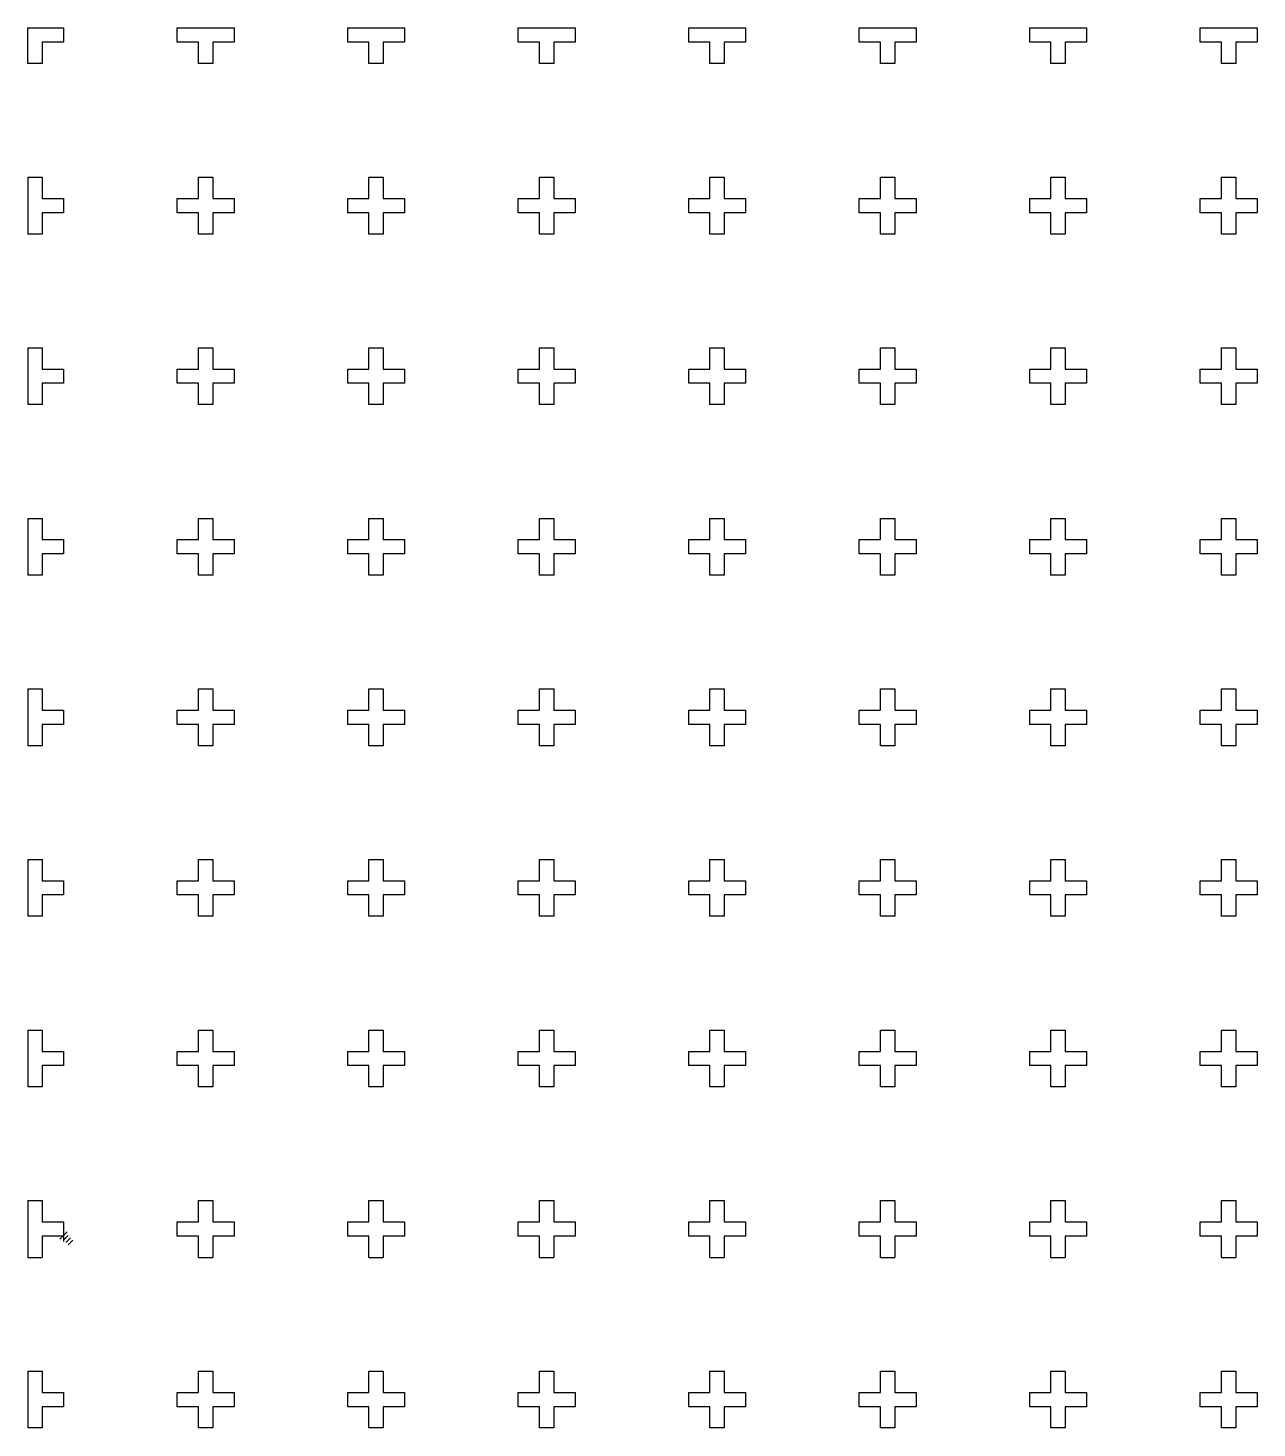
# Model space of a CAD drawing. Extents: x -9 to 605, y 352 to 1038.
# Drawn here: x -8.5 to 284.5, y 704.2 to 1037.8 of the extents above; entities that cross this region are included whole.
import ezdxf

# ---------------------------------------------------------------- set-up
doc = ezdxf.new("R2010")
doc.units = 0

msp = doc.modelspace()

# ---------------------------------------------------------------- linework, layer by layer
for p, q in [((-8.4667, 1037.75), (0, 1037.75)), ((-8.4667, 1029.29), (-8.4667, 1037.75)), ((0, 1037.75), (0, 1034.37)), ((27.0933, 1037.75), (40.64, 1037.75)), ((27.0933, 1034.37), (27.0933, 1037.75)), ((40.64, 1037.75), (40.64, 1034.37)), ((67.7333, 1037.75), (81.2799, 1037.75)), ((67.7333, 1034.37), (67.7333, 1037.75)), ((81.2799, 1037.75), (81.2799, 1034.37)), ((108.373, 1037.75), (121.92, 1037.75)), ((108.373, 1034.37), (108.373, 1037.75)), ((121.92, 1037.75), (121.92, 1034.37)), ((149.013, 1037.75), (162.56, 1037.75)), ((149.013, 1034.37), (149.013, 1037.75)), ((162.56, 1037.75), (162.56, 1034.37)), ((189.653, 1037.75), (203.2, 1037.75)), ((189.653, 1034.37), (189.653, 1037.75)), ((203.2, 1037.75), (203.2, 1034.37)), ((230.293, 1037.75), (243.84, 1037.75)), ((230.293, 1034.37), (230.293, 1037.75)), ((243.84, 1037.75), (243.84, 1034.37)), ((270.933, 1037.75), (284.48, 1037.75)), ((270.933, 1034.37), (270.933, 1037.75)), ((284.48, 1037.75), (284.48, 1034.37)), ((0, 1034.37), (-5.08, 1034.37)), ((-5.08, 1034.37), (-5.08, 1029.29)), ((32.1733, 1034.37), (27.0933, 1034.37)), ((32.1733, 1029.29), (32.1733, 1034.37)), ((40.64, 1034.37), (35.56, 1034.37)), ((35.56, 1034.37), (35.56, 1029.29)), ((72.8133, 1034.37), (67.7333, 1034.37)), ((72.8133, 1029.29), (72.8133, 1034.37)), ((81.2799, 1034.37), (76.1999, 1034.37)), ((76.1999, 1034.37), (76.1999, 1029.29)), ((113.453, 1034.37), (108.373, 1034.37)), ((113.453, 1029.29), (113.453, 1034.37)), ((121.92, 1034.37), (116.84, 1034.37)), ((116.84, 1034.37), (116.84, 1029.29)), ((154.093, 1034.37), (149.013, 1034.37)), ((154.093, 1029.29), (154.093, 1034.37)), ((162.56, 1034.37), (157.48, 1034.37)), ((157.48, 1034.37), (157.48, 1029.29)), ((194.733, 1034.37), (189.653, 1034.37)), ((194.733, 1029.29), (194.733, 1034.37)), ((203.2, 1034.37), (198.12, 1034.37)), ((198.12, 1034.37), (198.12, 1029.29)), ((235.373, 1034.37), (230.293, 1034.37)), ((235.373, 1029.29), (235.373, 1034.37)), ((243.84, 1034.37), (238.76, 1034.37)), ((238.76, 1034.37), (238.76, 1029.29)), ((276.013, 1034.37), (270.933, 1034.37)), ((276.013, 1029.29), (276.013, 1034.37)), ((284.48, 1034.37), (279.4, 1034.37)), ((279.4, 1034.37), (279.4, 1029.29)), ((-5.08, 1029.29), (-8.4667, 1029.29)), ((35.56, 1029.29), (32.1733, 1029.29)), ((76.1999, 1029.29), (72.8133, 1029.29)), ((116.84, 1029.29), (113.453, 1029.29)), ((157.48, 1029.29), (154.093, 1029.29)), ((198.12, 1029.29), (194.733, 1029.29)), ((238.76, 1029.29), (235.373, 1029.29)), ((279.4, 1029.29), (276.013, 1029.29)), ((-8.4667, 1002.19), (-8.4667, 988.647)), ((-8.4667, 1002.19), (-5.08, 1002.19)), ((-5.08, 1002.19), (-5.08, 997.114)), ((32.1733, 1002.19), (35.56, 1002.19)), ((32.1733, 997.114), (32.1733, 1002.19)), ((35.56, 1002.19), (35.56, 997.114)), ((72.8133, 1002.19), (76.1999, 1002.19)), ((72.8133, 997.114), (72.8133, 1002.19)), ((76.1999, 1002.19), (76.1999, 997.114)), ((113.453, 1002.19), (116.84, 1002.19)), ((113.453, 997.114), (113.453, 1002.19)), ((116.84, 1002.19), (116.84, 997.114)), ((154.093, 1002.19), (157.48, 1002.19)), ((154.093, 997.114), (154.093, 1002.19)), ((157.48, 1002.19), (157.48, 997.114)), ((194.733, 1002.19), (198.12, 1002.19)), ((194.733, 997.114), (194.733, 1002.19)), ((198.12, 1002.19), (198.12, 997.114)), ((235.373, 1002.19), (238.76, 1002.19)), ((235.373, 997.114), (235.373, 1002.19)), ((238.76, 1002.19), (238.76, 997.114)), ((276.013, 1002.19), (279.4, 1002.19)), ((276.013, 997.114), (276.013, 1002.19)), ((279.4, 1002.19), (279.4, 997.114)), ((-5.08, 997.114), (0, 997.114)), ((0, 997.114), (0, 993.727)), ((27.0933, 993.727), (27.0933, 997.114)), ((27.0933, 997.114), (32.1733, 997.114)), ((35.56, 997.114), (40.64, 997.114)), ((40.64, 997.114), (40.64, 993.727)), ((67.7333, 993.727), (67.7333, 997.114)), ((67.7333, 997.114), (72.8133, 997.114)), ((76.1999, 997.114), (81.2799, 997.114)), ((81.2799, 997.114), (81.2799, 993.727)), ((108.373, 993.727), (108.373, 997.114)), ((108.373, 997.114), (113.453, 997.114)), ((116.84, 997.114), (121.92, 997.114)), ((121.92, 997.114), (121.92, 993.727)), ((149.013, 993.727), (149.013, 997.114)), ((149.013, 997.114), (154.093, 997.114)), ((157.48, 997.114), (162.56, 997.114)), ((162.56, 997.114), (162.56, 993.727)), ((189.653, 993.727), (189.653, 997.114)), ((189.653, 997.114), (194.733, 997.114)), ((198.12, 997.114), (203.2, 997.114)), ((203.2, 997.114), (203.2, 993.727)), ((230.293, 993.727), (230.293, 997.114)), ((230.293, 997.114), (235.373, 997.114)), ((238.76, 997.114), (243.84, 997.114)), ((243.84, 997.114), (243.84, 993.727)), ((270.933, 993.727), (270.933, 997.114)), ((270.933, 997.114), (276.013, 997.114)), ((279.4, 997.114), (284.48, 997.114)), ((284.48, 997.114), (284.48, 993.727)), ((0, 993.727), (-5.08, 993.727)), ((-5.08, 993.727), (-5.08, 988.647)), ((32.1733, 993.727), (27.0933, 993.727)), ((32.1733, 988.647), (32.1733, 993.727)), ((40.64, 993.727), (35.56, 993.727)), ((35.56, 993.727), (35.56, 988.647)), ((72.8133, 993.727), (67.7333, 993.727)), ((72.8133, 988.647), (72.8133, 993.727)), ((81.2799, 993.727), (76.1999, 993.727)), ((76.1999, 993.727), (76.1999, 988.647)), ((113.453, 993.727), (108.373, 993.727)), ((113.453, 988.647), (113.453, 993.727)), ((121.92, 993.727), (116.84, 993.727)), ((116.84, 993.727), (116.84, 988.647)), ((154.093, 993.727), (149.013, 993.727)), ((154.093, 988.647), (154.093, 993.727)), ((162.56, 993.727), (157.48, 993.727)), ((157.48, 993.727), (157.48, 988.647)), ((194.733, 993.727), (189.653, 993.727)), ((194.733, 988.647), (194.733, 993.727)), ((203.2, 993.727), (198.12, 993.727)), ((198.12, 993.727), (198.12, 988.647)), ((235.373, 993.727), (230.293, 993.727)), ((235.373, 988.647), (235.373, 993.727)), ((243.84, 993.727), (238.76, 993.727)), ((238.76, 993.727), (238.76, 988.647)), ((276.013, 993.727), (270.933, 993.727)), ((276.013, 988.647), (276.013, 993.727)), ((284.48, 993.727), (279.4, 993.727)), ((279.4, 993.727), (279.4, 988.647)), ((-5.08, 988.647), (-8.4667, 988.647)), ((35.56, 988.647), (32.1733, 988.647)), ((76.1999, 988.647), (72.8133, 988.647)), ((116.84, 988.647), (113.453, 988.647)), ((157.48, 988.647), (154.093, 988.647)), ((198.12, 988.647), (194.733, 988.647)), ((238.76, 988.647), (235.373, 988.647)), ((279.4, 988.647), (276.013, 988.647)), ((-8.4667, 961.554), (-8.4667, 948.007)), ((-8.4667, 961.554), (-5.08, 961.554)), ((-5.08, 961.554), (-5.08, 956.474)), ((32.1733, 961.554), (35.56, 961.554)), ((32.1733, 956.474), (32.1733, 961.554)), ((35.56, 961.554), (35.56, 956.474)), ((72.8133, 961.554), (76.1999, 961.554)), ((72.8133, 956.474), (72.8133, 961.554)), ((76.1999, 961.554), (76.1999, 956.474)), ((113.453, 961.554), (116.84, 961.554)), ((113.453, 956.474), (113.453, 961.554)), ((116.84, 961.554), (116.84, 956.474)), ((154.093, 961.554), (157.48, 961.554)), ((154.093, 956.474), (154.093, 961.554)), ((157.48, 961.554), (157.48, 956.474)), ((194.733, 961.554), (198.12, 961.554)), ((194.733, 956.474), (194.733, 961.554)), ((198.12, 961.554), (198.12, 956.474)), ((235.373, 961.554), (238.76, 961.554)), ((235.373, 956.474), (235.373, 961.554)), ((238.76, 961.554), (238.76, 956.474)), ((276.013, 961.554), (279.4, 961.554)), ((276.013, 956.474), (276.013, 961.554)), ((279.4, 961.554), (279.4, 956.474)), ((-5.08, 956.474), (0, 956.474)), ((0, 956.474), (0, 953.087)), ((27.0933, 953.087), (27.0933, 956.474)), ((27.0933, 956.474), (32.1733, 956.474)), ((35.56, 956.474), (40.64, 956.474)), ((40.64, 956.474), (40.64, 953.087)), ((67.7333, 953.087), (67.7333, 956.474)), ((67.7333, 956.474), (72.8133, 956.474)), ((76.1999, 956.474), (81.2799, 956.474)), ((81.2799, 956.474), (81.2799, 953.087)), ((108.373, 953.087), (108.373, 956.474)), ((108.373, 956.474), (113.453, 956.474)), ((116.84, 956.474), (121.92, 956.474)), ((121.92, 956.474), (121.92, 953.087)), ((149.013, 953.087), (149.013, 956.474)), ((149.013, 956.474), (154.093, 956.474)), ((157.48, 956.474), (162.56, 956.474)), ((162.56, 956.474), (162.56, 953.087)), ((189.653, 953.087), (189.653, 956.474)), ((189.653, 956.474), (194.733, 956.474)), ((198.12, 956.474), (203.2, 956.474)), ((203.2, 956.474), (203.2, 953.087)), ((230.293, 953.087), (230.293, 956.474)), ((230.293, 956.474), (235.373, 956.474)), ((238.76, 956.474), (243.84, 956.474)), ((243.84, 956.474), (243.84, 953.087)), ((270.933, 953.087), (270.933, 956.474)), ((270.933, 956.474), (276.013, 956.474)), ((279.4, 956.474), (284.48, 956.474)), ((284.48, 956.474), (284.48, 953.087)), ((0, 953.087), (-5.08, 953.087)), ((-5.08, 953.087), (-5.08, 948.007)), ((32.1733, 953.087), (27.0933, 953.087)), ((32.1733, 948.007), (32.1733, 953.087)), ((40.64, 953.087), (35.56, 953.087)), ((35.56, 953.087), (35.56, 948.007)), ((72.8133, 953.087), (67.7333, 953.087)), ((72.8133, 948.007), (72.8133, 953.087)), ((81.2799, 953.087), (76.1999, 953.087)), ((76.1999, 953.087), (76.1999, 948.007)), ((113.453, 953.087), (108.373, 953.087)), ((113.453, 948.007), (113.453, 953.087)), ((121.92, 953.087), (116.84, 953.087)), ((116.84, 953.087), (116.84, 948.007)), ((154.093, 953.087), (149.013, 953.087)), ((154.093, 948.007), (154.093, 953.087)), ((162.56, 953.087), (157.48, 953.087)), ((157.48, 953.087), (157.48, 948.007)), ((194.733, 953.087), (189.653, 953.087)), ((194.733, 948.007), (194.733, 953.087)), ((203.2, 953.087), (198.12, 953.087)), ((198.12, 953.087), (198.12, 948.007)), ((235.373, 953.087), (230.293, 953.087)), ((235.373, 948.007), (235.373, 953.087)), ((243.84, 953.087), (238.76, 953.087)), ((238.76, 953.087), (238.76, 948.007)), ((276.013, 953.087), (270.933, 953.087)), ((276.013, 948.007), (276.013, 953.087)), ((284.48, 953.087), (279.4, 953.087)), ((279.4, 953.087), (279.4, 948.007)), ((-5.08, 948.007), (-8.4667, 948.007)), ((35.56, 948.007), (32.1733, 948.007)), ((76.1999, 948.007), (72.8133, 948.007)), ((116.84, 948.007), (113.453, 948.007)), ((157.48, 948.007), (154.093, 948.007)), ((198.12, 948.007), (194.733, 948.007)), ((238.76, 948.007), (235.373, 948.007)), ((279.4, 948.007), (276.013, 948.007)), ((-8.4667, 920.914), (-8.4667, 907.367)), ((-8.4667, 920.914), (-5.08, 920.914)), ((-5.08, 920.914), (-5.08, 915.834)), ((32.1733, 920.914), (35.56, 920.914)), ((32.1733, 915.834), (32.1733, 920.914)), ((35.56, 920.914), (35.56, 915.834)), ((72.8133, 920.914), (76.1999, 920.914)), ((72.8133, 915.834), (72.8133, 920.914)), ((76.1999, 920.914), (76.1999, 915.834)), ((113.453, 920.914), (116.84, 920.914)), ((113.453, 915.834), (113.453, 920.914)), ((116.84, 920.914), (116.84, 915.834)), ((154.093, 920.914), (157.48, 920.914)), ((154.093, 915.834), (154.093, 920.914)), ((157.48, 920.914), (157.48, 915.834)), ((194.733, 920.914), (198.12, 920.914)), ((194.733, 915.834), (194.733, 920.914)), ((198.12, 920.914), (198.12, 915.834)), ((235.373, 920.914), (238.76, 920.914)), ((235.373, 915.834), (235.373, 920.914)), ((238.76, 920.914), (238.76, 915.834)), ((276.013, 920.914), (279.4, 920.914)), ((276.013, 915.834), (276.013, 920.914)), ((279.4, 920.914), (279.4, 915.834)), ((-5.08, 915.834), (0, 915.834)), ((0, 915.834), (0, 912.447)), ((27.0933, 912.447), (27.0933, 915.834)), ((27.0933, 915.834), (32.1733, 915.834)), ((35.56, 915.834), (40.64, 915.834)), ((40.64, 915.834), (40.64, 912.447)), ((67.7333, 912.447), (67.7333, 915.834)), ((67.7333, 915.834), (72.8133, 915.834)), ((76.1999, 915.834), (81.2799, 915.834)), ((81.2799, 915.834), (81.2799, 912.447)), ((108.373, 912.447), (108.373, 915.834)), ((108.373, 915.834), (113.453, 915.834)), ((116.84, 915.834), (121.92, 915.834)), ((121.92, 915.834), (121.92, 912.447)), ((149.013, 912.447), (149.013, 915.834)), ((149.013, 915.834), (154.093, 915.834)), ((157.48, 915.834), (162.56, 915.834)), ((162.56, 915.834), (162.56, 912.447)), ((189.653, 912.447), (189.653, 915.834)), ((189.653, 915.834), (194.733, 915.834)), ((198.12, 915.834), (203.2, 915.834)), ((203.2, 915.834), (203.2, 912.447)), ((230.293, 912.447), (230.293, 915.834)), ((230.293, 915.834), (235.373, 915.834)), ((238.76, 915.834), (243.84, 915.834)), ((243.84, 915.834), (243.84, 912.447)), ((270.933, 912.447), (270.933, 915.834)), ((270.933, 915.834), (276.013, 915.834)), ((279.4, 915.834), (284.48, 915.834)), ((284.48, 915.834), (284.48, 912.447)), ((0, 912.447), (-5.08, 912.447)), ((-5.08, 912.447), (-5.08, 907.367)), ((32.1733, 912.447), (27.0933, 912.447)), ((32.1733, 907.367), (32.1733, 912.447)), ((40.64, 912.447), (35.56, 912.447)), ((35.56, 912.447), (35.56, 907.367)), ((72.8133, 912.447), (67.7333, 912.447)), ((72.8133, 907.367), (72.8133, 912.447)), ((81.2799, 912.447), (76.1999, 912.447)), ((76.1999, 912.447), (76.1999, 907.367)), ((113.453, 912.447), (108.373, 912.447)), ((113.453, 907.367), (113.453, 912.447)), ((121.92, 912.447), (116.84, 912.447)), ((116.84, 912.447), (116.84, 907.367)), ((154.093, 912.447), (149.013, 912.447)), ((154.093, 907.367), (154.093, 912.447)), ((162.56, 912.447), (157.48, 912.447)), ((157.48, 912.447), (157.48, 907.367)), ((194.733, 912.447), (189.653, 912.447)), ((194.733, 907.367), (194.733, 912.447)), ((203.2, 912.447), (198.12, 912.447)), ((198.12, 912.447), (198.12, 907.367)), ((235.373, 912.447), (230.293, 912.447)), ((235.373, 907.367), (235.373, 912.447)), ((243.84, 912.447), (238.76, 912.447)), ((238.76, 912.447), (238.76, 907.367)), ((276.013, 912.447), (270.933, 912.447)), ((276.013, 907.367), (276.013, 912.447)), ((284.48, 912.447), (279.4, 912.447)), ((279.4, 912.447), (279.4, 907.367)), ((-5.08, 907.367), (-8.4667, 907.367)), ((35.56, 907.367), (32.1733, 907.367)), ((76.1999, 907.367), (72.8133, 907.367)), ((116.84, 907.367), (113.453, 907.367)), ((157.48, 907.367), (154.093, 907.367)), ((198.12, 907.367), (194.733, 907.367)), ((238.76, 907.367), (235.373, 907.367)), ((279.4, 907.367), (276.013, 907.367)), ((-8.4667, 880.274), (-8.4667, 866.727)), ((-8.4667, 880.274), (-5.08, 880.274)), ((-5.08, 880.274), (-5.08, 875.194)), ((32.1733, 880.274), (35.56, 880.274)), ((32.1733, 875.194), (32.1733, 880.274)), ((35.56, 880.274), (35.56, 875.194)), ((72.8133, 880.274), (76.1999, 880.274)), ((72.8133, 875.194), (72.8133, 880.274)), ((76.1999, 880.274), (76.1999, 875.194)), ((113.453, 880.274), (116.84, 880.274)), ((113.453, 875.194), (113.453, 880.274)), ((116.84, 880.274), (116.84, 875.194)), ((154.093, 880.274), (157.48, 880.274)), ((154.093, 875.194), (154.093, 880.274)), ((157.48, 880.274), (157.48, 875.194)), ((194.733, 880.274), (198.12, 880.274)), ((194.733, 875.194), (194.733, 880.274)), ((198.12, 880.274), (198.12, 875.194)), ((235.373, 880.274), (238.76, 880.274)), ((235.373, 875.194), (235.373, 880.274)), ((238.76, 880.274), (238.76, 875.194)), ((276.013, 880.274), (279.4, 880.274)), ((276.013, 875.194), (276.013, 880.274)), ((279.4, 880.274), (279.4, 875.194)), ((-5.08, 875.194), (0, 875.194)), ((0, 875.194), (0, 871.807)), ((27.0933, 871.807), (27.0933, 875.194)), ((27.0933, 875.194), (32.1733, 875.194)), ((35.56, 875.194), (40.64, 875.194)), ((40.64, 875.194), (40.64, 871.807)), ((67.7333, 871.807), (67.7333, 875.194)), ((67.7333, 875.194), (72.8133, 875.194)), ((76.1999, 875.194), (81.2799, 875.194)), ((81.2799, 875.194), (81.2799, 871.807)), ((108.373, 871.807), (108.373, 875.194)), ((108.373, 875.194), (113.453, 875.194)), ((116.84, 875.194), (121.92, 875.194)), ((121.92, 875.194), (121.92, 871.807)), ((149.013, 871.807), (149.013, 875.194)), ((149.013, 875.194), (154.093, 875.194)), ((157.48, 875.194), (162.56, 875.194)), ((162.56, 875.194), (162.56, 871.807)), ((189.653, 871.807), (189.653, 875.194)), ((189.653, 875.194), (194.733, 875.194)), ((198.12, 875.194), (203.2, 875.194)), ((203.2, 875.194), (203.2, 871.807)), ((230.293, 871.807), (230.293, 875.194)), ((230.293, 875.194), (235.373, 875.194)), ((238.76, 875.194), (243.84, 875.194)), ((243.84, 875.194), (243.84, 871.807)), ((270.933, 871.807), (270.933, 875.194)), ((270.933, 875.194), (276.013, 875.194)), ((279.4, 875.194), (284.48, 875.194)), ((284.48, 875.194), (284.48, 871.807)), ((0, 871.807), (-5.08, 871.807)), ((-5.08, 871.807), (-5.08, 866.727)), ((32.1733, 871.807), (27.0933, 871.807)), ((32.1733, 866.727), (32.1733, 871.807)), ((40.64, 871.807), (35.56, 871.807)), ((35.56, 871.807), (35.56, 866.727)), ((72.8133, 871.807), (67.7333, 871.807)), ((72.8133, 866.727), (72.8133, 871.807)), ((81.2799, 871.807), (76.1999, 871.807)), ((76.1999, 871.807), (76.1999, 866.727)), ((113.453, 871.807), (108.373, 871.807)), ((113.453, 866.727), (113.453, 871.807)), ((121.92, 871.807), (116.84, 871.807)), ((116.84, 871.807), (116.84, 866.727)), ((154.093, 871.807), (149.013, 871.807)), ((154.093, 866.727), (154.093, 871.807)), ((162.56, 871.807), (157.48, 871.807)), ((157.48, 871.807), (157.48, 866.727)), ((194.733, 871.807), (189.653, 871.807)), ((194.733, 866.727), (194.733, 871.807)), ((203.2, 871.807), (198.12, 871.807)), ((198.12, 871.807), (198.12, 866.727)), ((235.373, 871.807), (230.293, 871.807)), ((235.373, 866.727), (235.373, 871.807)), ((243.84, 871.807), (238.76, 871.807)), ((238.76, 871.807), (238.76, 866.727)), ((276.013, 871.807), (270.933, 871.807)), ((276.013, 866.727), (276.013, 871.807)), ((284.48, 871.807), (279.4, 871.807)), ((279.4, 871.807), (279.4, 866.727)), ((-5.08, 866.727), (-8.4667, 866.727)), ((35.56, 866.727), (32.1733, 866.727)), ((76.1999, 866.727), (72.8133, 866.727)), ((116.84, 866.727), (113.453, 866.727)), ((157.48, 866.727), (154.093, 866.727)), ((198.12, 866.727), (194.733, 866.727)), ((238.76, 866.727), (235.373, 866.727)), ((279.4, 866.727), (276.013, 866.727)), ((-8.4667, 839.634), (-8.4667, 826.087)), ((-8.4667, 839.634), (-5.08, 839.634)), ((-5.08, 839.634), (-5.08, 834.554)), ((32.1733, 839.634), (35.56, 839.634)), ((32.1733, 834.554), (32.1733, 839.634)), ((35.56, 839.634), (35.56, 834.554)), ((72.8133, 839.634), (76.1999, 839.634)), ((72.8133, 834.554), (72.8133, 839.634)), ((76.1999, 839.634), (76.1999, 834.554)), ((113.453, 839.634), (116.84, 839.634)), ((113.453, 834.554), (113.453, 839.634)), ((116.84, 839.634), (116.84, 834.554)), ((154.093, 839.634), (157.48, 839.634)), ((154.093, 834.554), (154.093, 839.634)), ((157.48, 839.634), (157.48, 834.554)), ((194.733, 839.634), (198.12, 839.634)), ((194.733, 834.554), (194.733, 839.634)), ((198.12, 839.634), (198.12, 834.554)), ((235.373, 839.634), (238.76, 839.634)), ((235.373, 834.554), (235.373, 839.634)), ((238.76, 839.634), (238.76, 834.554)), ((276.013, 839.634), (279.4, 839.634)), ((276.013, 834.554), (276.013, 839.634)), ((279.4, 839.634), (279.4, 834.554)), ((-5.08, 834.554), (0, 834.554)), ((0, 834.554), (0, 831.167)), ((27.0933, 831.167), (27.0933, 834.554)), ((27.0933, 834.554), (32.1733, 834.554)), ((35.56, 834.554), (40.64, 834.554)), ((40.64, 834.554), (40.64, 831.167)), ((67.7333, 831.167), (67.7333, 834.554)), ((67.7333, 834.554), (72.8133, 834.554)), ((76.1999, 834.554), (81.2799, 834.554)), ((81.2799, 834.554), (81.2799, 831.167)), ((108.373, 831.167), (108.373, 834.554)), ((108.373, 834.554), (113.453, 834.554)), ((116.84, 834.554), (121.92, 834.554)), ((121.92, 834.554), (121.92, 831.167)), ((149.013, 831.167), (149.013, 834.554)), ((149.013, 834.554), (154.093, 834.554)), ((157.48, 834.554), (162.56, 834.554)), ((162.56, 834.554), (162.56, 831.167)), ((189.653, 831.167), (189.653, 834.554)), ((189.653, 834.554), (194.733, 834.554)), ((198.12, 834.554), (203.2, 834.554)), ((203.2, 834.554), (203.2, 831.167)), ((230.293, 831.167), (230.293, 834.554)), ((230.293, 834.554), (235.373, 834.554)), ((238.76, 834.554), (243.84, 834.554)), ((243.84, 834.554), (243.84, 831.167)), ((270.933, 831.167), (270.933, 834.554)), ((270.933, 834.554), (276.013, 834.554)), ((279.4, 834.554), (284.48, 834.554)), ((284.48, 834.554), (284.48, 831.167)), ((0, 831.167), (-5.08, 831.167)), ((-5.08, 831.167), (-5.08, 826.087)), ((32.1733, 831.167), (27.0933, 831.167)), ((32.1733, 826.087), (32.1733, 831.167)), ((40.64, 831.167), (35.56, 831.167)), ((35.56, 831.167), (35.56, 826.087)), ((72.8133, 831.167), (67.7333, 831.167)), ((72.8133, 826.087), (72.8133, 831.167)), ((81.2799, 831.167), (76.1999, 831.167)), ((76.1999, 831.167), (76.1999, 826.087)), ((113.453, 831.167), (108.373, 831.167)), ((113.453, 826.087), (113.453, 831.167)), ((121.92, 831.167), (116.84, 831.167)), ((116.84, 831.167), (116.84, 826.087)), ((154.093, 831.167), (149.013, 831.167)), ((154.093, 826.087), (154.093, 831.167)), ((162.56, 831.167), (157.48, 831.167)), ((157.48, 831.167), (157.48, 826.087)), ((194.733, 831.167), (189.653, 831.167)), ((194.733, 826.087), (194.733, 831.167)), ((203.2, 831.167), (198.12, 831.167)), ((198.12, 831.167), (198.12, 826.087)), ((235.373, 831.167), (230.293, 831.167)), ((235.373, 826.087), (235.373, 831.167)), ((243.84, 831.167), (238.76, 831.167)), ((238.76, 831.167), (238.76, 826.087)), ((276.013, 831.167), (270.933, 831.167)), ((276.013, 826.087), (276.013, 831.167)), ((284.48, 831.167), (279.4, 831.167)), ((279.4, 831.167), (279.4, 826.087)), ((-5.08, 826.087), (-8.4667, 826.087)), ((35.56, 826.087), (32.1733, 826.087)), ((76.1999, 826.087), (72.8133, 826.087)), ((116.84, 826.087), (113.453, 826.087)), ((157.48, 826.087), (154.093, 826.087)), ((198.12, 826.087), (194.733, 826.087)), ((238.76, 826.087), (235.373, 826.087)), ((279.4, 826.087), (276.013, 826.087)), ((-8.4667, 798.994), (-8.4667, 785.447)), ((-8.4667, 798.994), (-5.08, 798.994)), ((-5.08, 798.994), (-5.08, 793.914)), ((32.1733, 798.994), (35.56, 798.994)), ((32.1733, 793.914), (32.1733, 798.994)), ((35.56, 798.994), (35.56, 793.914)), ((72.8133, 798.994), (76.1999, 798.994)), ((72.8133, 793.914), (72.8133, 798.994)), ((76.1999, 798.994), (76.1999, 793.914)), ((113.453, 798.994), (116.84, 798.994)), ((113.453, 793.914), (113.453, 798.994)), ((116.84, 798.994), (116.84, 793.914)), ((154.093, 798.994), (157.48, 798.994)), ((154.093, 793.914), (154.093, 798.994)), ((157.48, 798.994), (157.48, 793.914)), ((194.733, 798.994), (198.12, 798.994)), ((194.733, 793.914), (194.733, 798.994)), ((198.12, 798.994), (198.12, 793.914)), ((235.373, 798.994), (238.76, 798.994)), ((235.373, 793.914), (235.373, 798.994)), ((238.76, 798.994), (238.76, 793.914)), ((276.013, 798.994), (279.4, 798.994)), ((276.013, 793.914), (276.013, 798.994)), ((279.4, 798.994), (279.4, 793.914)), ((-5.08, 793.914), (0, 793.914)), ((0, 793.914), (0, 790.527)), ((27.0933, 790.527), (27.0933, 793.914)), ((27.0933, 793.914), (32.1733, 793.914)), ((35.56, 793.914), (40.64, 793.914)), ((40.64, 793.914), (40.64, 790.527)), ((67.7333, 790.527), (67.7333, 793.914)), ((67.7333, 793.914), (72.8133, 793.914)), ((76.1999, 793.914), (81.2799, 793.914)), ((81.2799, 793.914), (81.2799, 790.527)), ((108.373, 790.527), (108.373, 793.914)), ((108.373, 793.914), (113.453, 793.914)), ((116.84, 793.914), (121.92, 793.914)), ((121.92, 793.914), (121.92, 790.527)), ((149.013, 790.527), (149.013, 793.914)), ((149.013, 793.914), (154.093, 793.914)), ((157.48, 793.914), (162.56, 793.914)), ((162.56, 793.914), (162.56, 790.527)), ((189.653, 790.527), (189.653, 793.914)), ((189.653, 793.914), (194.733, 793.914)), ((198.12, 793.914), (203.2, 793.914)), ((203.2, 793.914), (203.2, 790.527)), ((230.293, 790.527), (230.293, 793.914)), ((230.293, 793.914), (235.373, 793.914)), ((238.76, 793.914), (243.84, 793.914)), ((243.84, 793.914), (243.84, 790.527)), ((270.933, 790.527), (270.933, 793.914)), ((270.933, 793.914), (276.013, 793.914)), ((279.4, 793.914), (284.48, 793.914)), ((284.48, 793.914), (284.48, 790.527)), ((0, 790.527), (-5.08, 790.527)), ((-5.08, 790.527), (-5.08, 785.447)), ((32.1733, 790.527), (27.0933, 790.527)), ((32.1733, 785.447), (32.1733, 790.527)), ((40.64, 790.527), (35.56, 790.527)), ((35.56, 790.527), (35.56, 785.447)), ((72.8133, 790.527), (67.7333, 790.527)), ((72.8133, 785.447), (72.8133, 790.527)), ((81.2799, 790.527), (76.1999, 790.527)), ((76.1999, 790.527), (76.1999, 785.447)), ((113.453, 790.527), (108.373, 790.527)), ((113.453, 785.447), (113.453, 790.527)), ((121.92, 790.527), (116.84, 790.527)), ((116.84, 790.527), (116.84, 785.447)), ((154.093, 790.527), (149.013, 790.527)), ((154.093, 785.447), (154.093, 790.527)), ((162.56, 790.527), (157.48, 790.527)), ((157.48, 790.527), (157.48, 785.447)), ((194.733, 790.527), (189.653, 790.527)), ((194.733, 785.447), (194.733, 790.527)), ((203.2, 790.527), (198.12, 790.527)), ((198.12, 790.527), (198.12, 785.447)), ((235.373, 790.527), (230.293, 790.527)), ((235.373, 785.447), (235.373, 790.527)), ((243.84, 790.527), (238.76, 790.527)), ((238.76, 790.527), (238.76, 785.447)), ((276.013, 790.527), (270.933, 790.527)), ((276.013, 785.447), (276.013, 790.527)), ((284.48, 790.527), (279.4, 790.527)), ((279.4, 790.527), (279.4, 785.447)), ((-5.08, 785.447), (-8.4667, 785.447)), ((35.56, 785.447), (32.1733, 785.447)), ((76.1999, 785.447), (72.8133, 785.447)), ((116.84, 785.447), (113.453, 785.447)), ((157.48, 785.447), (154.093, 785.447)), ((198.12, 785.447), (194.733, 785.447)), ((238.76, 785.447), (235.373, 785.447)), ((279.4, 785.447), (276.013, 785.447)), ((-8.4667, 758.354), (-8.4667, 744.807)), ((-8.4667, 758.354), (-5.08, 758.354)), ((-5.08, 758.354), (-5.08, 753.274)), ((32.1733, 758.354), (35.56, 758.354)), ((32.1733, 753.274), (32.1733, 758.354)), ((35.56, 758.354), (35.56, 753.274)), ((72.8133, 758.354), (76.1999, 758.354)), ((72.8133, 753.274), (72.8133, 758.354)), ((76.1999, 758.354), (76.1999, 753.274)), ((113.453, 758.354), (116.84, 758.354)), ((113.453, 753.274), (113.453, 758.354)), ((116.84, 758.354), (116.84, 753.274)), ((154.093, 758.354), (157.48, 758.354)), ((154.093, 753.274), (154.093, 758.354)), ((157.48, 758.354), (157.48, 753.274)), ((194.733, 758.354), (198.12, 758.354)), ((194.733, 753.274), (194.733, 758.354)), ((198.12, 758.354), (198.12, 753.274)), ((235.373, 758.354), (238.76, 758.354)), ((235.373, 753.274), (235.373, 758.354)), ((238.76, 758.354), (238.76, 753.274)), ((276.013, 758.354), (279.4, 758.354)), ((276.013, 753.274), (276.013, 758.354)), ((279.4, 758.354), (279.4, 753.274)), ((-5.08, 753.274), (0, 753.274)), ((0, 753.274), (0, 749.887)), ((27.0933, 749.887), (27.0933, 753.274)), ((27.0933, 753.274), (32.1733, 753.274)), ((35.56, 753.274), (40.64, 753.274)), ((40.64, 753.274), (40.64, 749.887)), ((67.7333, 749.887), (67.7333, 753.274)), ((67.7333, 753.274), (72.8133, 753.274)), ((76.1999, 753.274), (81.2799, 753.274)), ((81.2799, 753.274), (81.2799, 749.887)), ((108.373, 749.887), (108.373, 753.274)), ((108.373, 753.274), (113.453, 753.274)), ((116.84, 753.274), (121.92, 753.274)), ((121.92, 753.274), (121.92, 749.887)), ((149.013, 749.887), (149.013, 753.274)), ((149.013, 753.274), (154.093, 753.274)), ((157.48, 753.274), (162.56, 753.274)), ((162.56, 753.274), (162.56, 749.887)), ((189.653, 749.887), (189.653, 753.274)), ((189.653, 753.274), (194.733, 753.274)), ((198.12, 753.274), (203.2, 753.274)), ((203.2, 753.274), (203.2, 749.887)), ((230.293, 749.887), (230.293, 753.274)), ((230.293, 753.274), (235.373, 753.274)), ((238.76, 753.274), (243.84, 753.274)), ((243.84, 753.274), (243.84, 749.887)), ((270.933, 749.887), (270.933, 753.274)), ((270.933, 753.274), (276.013, 753.274)), ((279.4, 753.274), (284.48, 753.274)), ((284.48, 753.274), (284.48, 749.887)), ((0, 749.887), (-5.08, 749.887)), ((-5.08, 749.887), (-5.08, 744.807)), ((32.1733, 749.887), (27.0933, 749.887)), ((32.1733, 744.807), (32.1733, 749.887)), ((40.64, 749.887), (35.56, 749.887)), ((35.56, 749.887), (35.56, 744.807)), ((72.8133, 749.887), (67.7333, 749.887)), ((72.8133, 744.807), (72.8133, 749.887)), ((81.2799, 749.887), (76.1999, 749.887)), ((76.1999, 749.887), (76.1999, 744.807)), ((113.453, 749.887), (108.373, 749.887)), ((113.453, 744.807), (113.453, 749.887)), ((121.92, 749.887), (116.84, 749.887)), ((116.84, 749.887), (116.84, 744.807)), ((154.093, 749.887), (149.013, 749.887)), ((154.093, 744.807), (154.093, 749.887)), ((162.56, 749.887), (157.48, 749.887)), ((157.48, 749.887), (157.48, 744.807)), ((194.733, 749.887), (189.653, 749.887)), ((194.733, 744.807), (194.733, 749.887)), ((203.2, 749.887), (198.12, 749.887)), ((198.12, 749.887), (198.12, 744.807)), ((235.373, 749.887), (230.293, 749.887)), ((235.373, 744.807), (235.373, 749.887)), ((243.84, 749.887), (238.76, 749.887)), ((238.76, 749.887), (238.76, 744.807)), ((276.013, 749.887), (270.933, 749.887)), ((276.013, 744.807), (276.013, 749.887)), ((284.48, 749.887), (279.4, 749.887)), ((279.4, 749.887), (279.4, 744.807)), ((-8.4667, 744.807), (-5.08, 744.807)), ((32.1733, 744.807), (35.56, 744.807)), ((72.8133, 744.807), (76.1999, 744.807)), ((113.453, 744.807), (116.84, 744.807)), ((154.093, 744.807), (157.48, 744.807)), ((194.733, 744.807), (198.12, 744.807)), ((235.373, 744.807), (238.76, 744.807)), ((276.013, 744.807), (279.4, 744.807)), ((-8.4667, 717.714), (-8.4667, 704.167)), ((-8.4667, 717.714), (-5.08, 717.714)), ((-5.08, 717.714), (-5.08, 712.634)), ((32.1733, 717.714), (35.56, 717.714)), ((32.1733, 712.634), (32.1733, 717.714)), ((35.56, 717.714), (35.56, 712.634)), ((72.8133, 717.714), (76.1999, 717.714)), ((72.8133, 712.634), (72.8133, 717.714)), ((76.1999, 717.714), (76.1999, 712.634)), ((113.453, 717.714), (116.84, 717.714)), ((113.453, 712.634), (113.453, 717.714)), ((116.84, 717.714), (116.84, 712.634)), ((154.093, 717.714), (157.48, 717.714)), ((154.093, 712.634), (154.093, 717.714)), ((157.48, 717.714), (157.48, 712.634)), ((194.733, 717.714), (198.12, 717.714)), ((194.733, 712.634), (194.733, 717.714)), ((198.12, 717.714), (198.12, 712.634)), ((235.373, 717.714), (238.76, 717.714)), ((235.373, 712.634), (235.373, 717.714)), ((238.76, 717.714), (238.76, 712.634)), ((276.013, 717.714), (279.4, 717.714)), ((276.013, 712.634), (276.013, 717.714)), ((279.4, 717.714), (279.4, 712.634)), ((-5.08, 712.634), (0, 712.634)), ((0, 712.634), (0, 709.247)), ((27.0933, 709.247), (27.0933, 712.634)), ((27.0933, 712.634), (32.1733, 712.634)), ((35.56, 712.634), (40.64, 712.634)), ((40.64, 712.634), (40.64, 709.247)), ((67.7333, 709.247), (67.7333, 712.634)), ((67.7333, 712.634), (72.8133, 712.634)), ((76.1999, 712.634), (81.2799, 712.634)), ((81.2799, 712.634), (81.2799, 709.247)), ((108.373, 709.247), (108.373, 712.634)), ((108.373, 712.634), (113.453, 712.634)), ((116.84, 712.634), (121.92, 712.634)), ((121.92, 712.634), (121.92, 709.247)), ((149.013, 709.247), (149.013, 712.634)), ((149.013, 712.634), (154.093, 712.634)), ((157.48, 712.634), (162.56, 712.634)), ((162.56, 712.634), (162.56, 709.247)), ((189.653, 709.247), (189.653, 712.634)), ((189.653, 712.634), (194.733, 712.634)), ((198.12, 712.634), (203.2, 712.634)), ((203.2, 712.634), (203.2, 709.247)), ((230.293, 709.247), (230.293, 712.634)), ((230.293, 712.634), (235.373, 712.634)), ((238.76, 712.634), (243.84, 712.634)), ((243.84, 712.634), (243.84, 709.247)), ((270.933, 709.247), (270.933, 712.634)), ((270.933, 712.634), (276.013, 712.634)), ((279.4, 712.634), (284.48, 712.634)), ((284.48, 712.634), (284.48, 709.247)), ((0, 709.247), (-5.08, 709.247)), ((-5.08, 709.247), (-5.08, 704.167)), ((32.1733, 709.247), (27.0933, 709.247)), ((32.1733, 704.167), (32.1733, 709.247)), ((40.64, 709.247), (35.56, 709.247)), ((35.56, 709.247), (35.56, 704.167)), ((72.8133, 709.247), (67.7333, 709.247)), ((72.8133, 704.167), (72.8133, 709.247)), ((81.2799, 709.247), (76.1999, 709.247)), ((76.1999, 709.247), (76.1999, 704.167)), ((113.453, 709.247), (108.373, 709.247)), ((113.453, 704.167), (113.453, 709.247)), ((121.92, 709.247), (116.84, 709.247)), ((116.84, 709.247), (116.84, 704.167)), ((154.093, 709.247), (149.013, 709.247)), ((154.093, 704.167), (154.093, 709.247)), ((162.56, 709.247), (157.48, 709.247)), ((157.48, 709.247), (157.48, 704.167)), ((194.733, 709.247), (189.653, 709.247)), ((194.733, 704.167), (194.733, 709.247)), ((203.2, 709.247), (198.12, 709.247)), ((198.12, 709.247), (198.12, 704.167)), ((235.373, 709.247), (230.293, 709.247)), ((235.373, 704.167), (235.373, 709.247)), ((243.84, 709.247), (238.76, 709.247)), ((238.76, 709.247), (238.76, 704.167)), ((276.013, 709.247), (270.933, 709.247)), ((276.013, 704.167), (276.013, 709.247)), ((284.48, 709.247), (279.4, 709.247)), ((279.4, 709.247), (279.4, 704.167)), ((-5.08, 704.167), (-8.4667, 704.167)), ((35.56, 704.167), (32.1733, 704.167)), ((76.1999, 704.167), (72.8133, 704.167)), ((116.84, 704.167), (113.453, 704.167)), ((157.48, 704.167), (154.093, 704.167)), ((198.12, 704.167), (194.733, 704.167)), ((238.76, 704.167), (235.373, 704.167)), ((279.4, 704.167), (276.013, 704.167))]:
    msp.add_line(p, q)
at = {"layer": 'Layer 1'}
for p, q in [((0.8467, 750.881), (-0.8467, 749.187)), ((0, 751.445), (0, 748.623)), ((1.1289, 750.034), (0, 748.9051)), ((1.6933, 749.47), (0.5644, 748.3411)), ((2.2578, 748.905), (1.1289, 747.7761))]:
    msp.add_line(p, q, dxfattribs=at)

doc.saveas('drawing.dxf')
